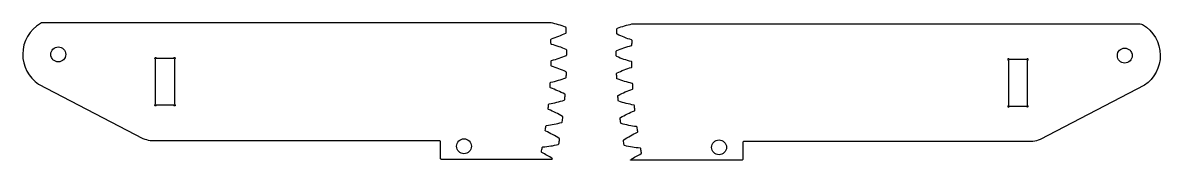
# Model space of a CAD drawing. Header units: millimetres. Extents: x 19 to 264, y 25 to 55.
import ezdxf

# ---------------------------------------------------------------- set-up
doc = ezdxf.new("R2010")
doc.units = ezdxf.units.MM
doc.layers.add('Sketch Geometry (ANSI)', color=50, linetype='Continuous', lineweight=25, plot=False)

msp = doc.modelspace()

# ---------------------------------------------------------------- linework, layer by layer
at = {"layer": 'Sketch Geometry (ANSI)', "color": 242, "linetype": 'ByBlock', "true_color": 0xcd2027}
for points in [[(134.15, 28.54, 0.29898), (134.26, 28.65, 0.002297), (134.43, 29.65, 0.29898), (134.37, 29.8, 0.037995), (131.43, 31.4, -0.337234), (131.34, 31.56, 0.002207), (131.48, 32.49, -0.337234), (131.61, 32.62, 0.037995), (134.89, 33.28, 0.29898), (135, 33.41, 0.002297), (135.13, 34.41, 0.29898), (135.06, 34.55, 0.037995), (132.05, 36.03, -0.337234), (131.96, 36.19, 0.002207), (132.06, 37.12, -0.337234), (132.18, 37.25, 0.037995), (135.43, 38.06, 0.29898), (135.53, 38.19, 0.002297), (135.62, 39.19, 0.29898), (135.54, 39.34, 0.037995), (132.47, 40.68, -0.337234), (132.37, 40.83, 0.002207), (132.43, 41.77, -0.337234), (132.55, 41.9, 0.037995), (135.76, 42.86, 0.29898), (135.86, 42.99, 0.002297), (135.9, 44, 0.29898), (135.81, 44.14, 0.037995), (132.68, 45.34, -0.337234), (132.58, 45.49, 0.002207), (132.6, 46.43, -0.337234), (132.71, 46.57, 0.037995), (135.88, 47.66, 0.29898), (135.97, 47.8, 0.002297), (135.96, 48.81, 0.29898), (135.87, 48.94, 0.037995), (132.69, 50.01, -0.337234), (132.58, 50.15, 0.002207), (132.56, 51.09, -0.337233), (132.66, 51.24, 0.037994), (135.78, 52.47, 0.29898), (135.87, 52.61, 0.002297), (135.82, 53.61, 0.29898), (135.72, 53.75, 0.037035), (132.58, 54.66, 0.052181), (132.55, 54.66), (23.13, 54.66, 0.132002), (22.63, 54.53, 0.266228), (18.81, 47.95, 0.253418), (22.22, 41.51), (44.69, 29.83, 0.052962), (46.25, 29.41, 0.038372), (46.28, 29.41), (108.51, 29.41, -0.414214), (108.71, 29.21), (108.71, 25.61, 0.414214), (108.91, 25.41), (111.21, 25.41), (116.96, 25.41), (132.83, 25.41, 0.74267), (132.85, 25.5, 0.029539), (130.6, 26.81, -0.337234), (130.52, 26.98, 0.002197), (130.7, 27.89, -0.337213), (130.84, 28.01, 0.037974)], [(148.45, 28.29, -0.29898), (148.34, 28.41, -0.002297), (148.16, 29.4, -0.29898), (148.23, 29.55, -0.037995), (151.17, 31.16, 0.337234), (151.26, 31.32, -0.002207), (151.12, 32.25, 0.337234), (150.99, 32.37, -0.037995), (147.7, 33.04, -0.29898), (147.59, 33.16, -0.002297), (147.47, 34.16, -0.29898), (147.54, 34.31, -0.037995), (150.55, 35.79, 0.337234), (150.64, 35.94, -0.002207), (150.54, 36.87, 0.337234), (150.42, 37.01, -0.037995), (147.16, 37.82, -0.29898), (147.06, 37.95, -0.002297), (146.98, 38.95, -0.29898), (147.06, 39.09, -0.037995), (150.13, 40.44, 0.337234), (150.23, 40.59, -0.002207), (150.17, 41.52, 0.337234), (150.05, 41.66, -0.037995), (146.84, 42.61, -0.29898), (146.74, 42.75, -0.002297), (146.7, 43.75, -0.29898), (146.79, 43.89, -0.037995), (149.91, 45.1, 0.337234), (150.02, 45.25, -0.002207), (150, 46.18, 0.337234), (149.89, 46.33, -0.037995), (146.72, 47.42, -0.29898), (146.63, 47.55, -0.002297), (146.63, 48.56, -0.29898), (146.73, 48.7, -0.037995), (149.9, 49.77, 0.337234), (150.01, 49.91, -0.002207), (150.04, 50.85, 0.337233), (149.93, 50.99, -0.037994), (146.82, 52.22, -0.29898), (146.73, 52.36, -0.002297), (146.78, 53.37, -0.29898), (146.88, 53.5, -0.037035), (150.01, 54.41, -0.052181), (150.04, 54.42), (259.47, 54.42, -0.132002), (259.97, 54.28, -0.266228), (263.78, 47.71, -0.253418), (260.38, 41.27), (237.91, 29.58, -0.052962), (236.34, 29.17, -0.038372), (236.31, 29.17), (174.09, 29.17, 0.414214), (173.89, 28.97), (173.89, 25.37, -0.414214), (173.69, 25.17), (171.39, 25.17), (165.64, 25.17), (149.77, 25.17, -0.74267), (149.74, 25.26, -0.029539), (151.99, 26.57, 0.337234), (152.07, 26.73, -0.002197), (151.89, 27.65, 0.337213), (151.76, 27.77, -0.037974)]]:
    msp.add_lwpolyline(points, format="xyb", close=True, dxfattribs=at)
at = {"layer": 'Sketch Geometry (ANSI)', "color": 242, "true_color": 0xcd2027}
for points in [[(47.57, 36.97, -2.414214), (47.42, 37.12), (47.42, 46.9, -2.414214), (47.57, 47.05), (51.35, 47.05, -2.414214), (51.5, 46.9), (51.5, 37.12, -2.414214), (51.35, 36.97)], [(235.02, 36.73, 2.414214), (235.17, 36.88), (235.17, 46.65, 2.414214), (235.02, 46.8), (231.25, 46.8, 2.414214), (231.1, 46.65), (231.1, 36.88, 2.414214), (231.25, 36.73)]]:
    msp.add_lwpolyline(points, format="xyb", close=True, dxfattribs=at)
for centre in [(26.46, 47.87), (256.14, 47.63), (113.83, 28.16), (168.77, 27.92)]:
    msp.add_circle(centre, 1.6, dxfattribs=at)

doc.saveas('drawing.dxf')
